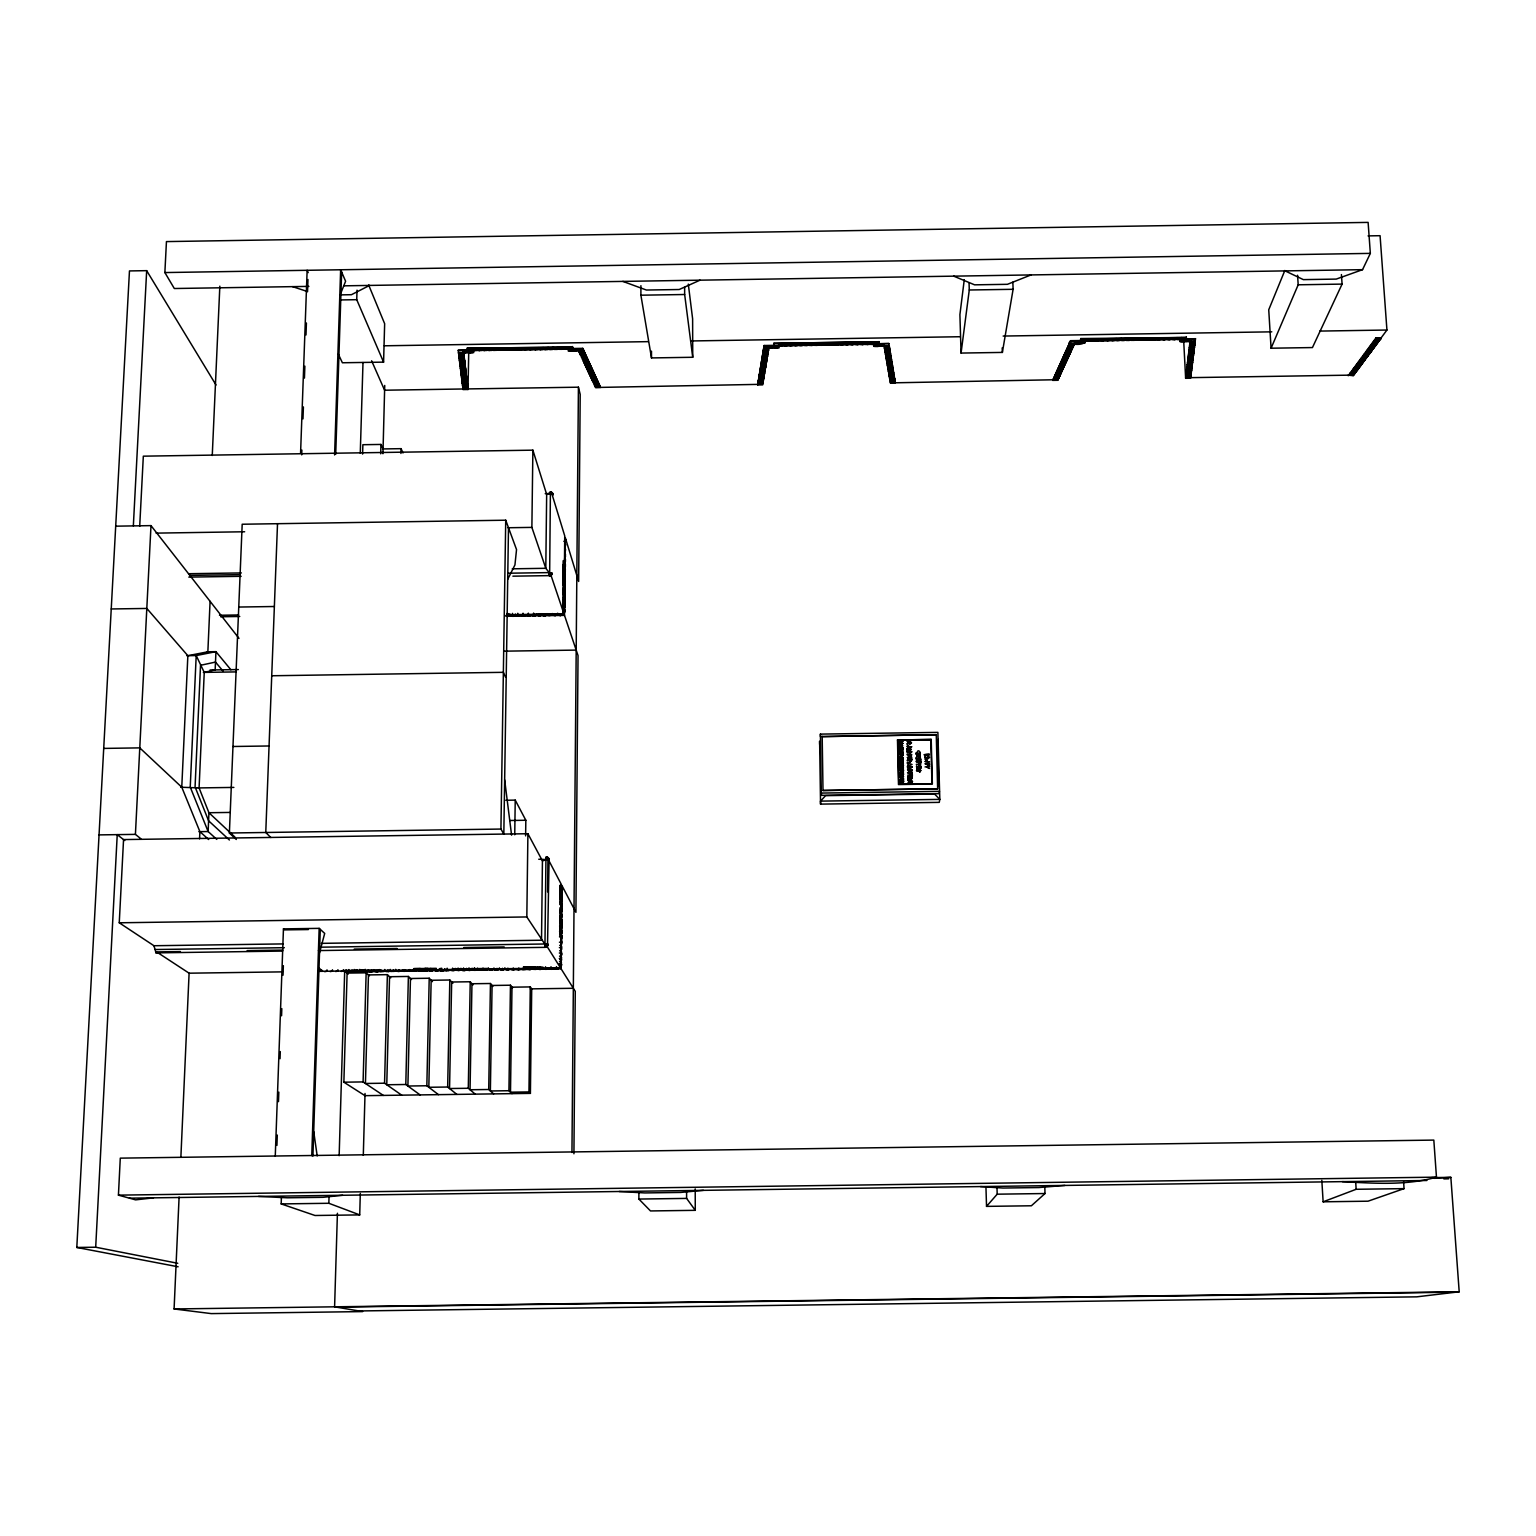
<?xml version="1.0" encoding="UTF-8"?>
<svg xmlns="http://www.w3.org/2000/svg" width="1536" height="1536" viewBox="0 0 1536 1536"><rect width="100%" height="100%" fill="white"/><g stroke="black" fill="none" stroke-linecap="round" stroke-linejoin="round"><path stroke-width="1.5" d="M688.301 284.122L692.621 318.854L692.736 357.274L651.494 357.926L651.494 351.149M826.541 345.216L828.442 343.104L828.442 345.082L826.541 345.216L824.621 345.139L824.621 343.162L826.541 344.237M695.213 1188.902L695.27 1210.33L650.496 1210.944L638.88 1199.059L638.88 1192.166M651.494 357.926L640.896 295.2L640.915 285.677M320.026 947.194L544.973 943.987L547.584 945.677L546.72 946.944L526.829 916.954L527.904 833.722L123.552 839.578L119.251 922.79L153.946 945.734L283.142 943.91M568.243 349.171L564.422 349.229L563.942 347.27L565.958 348.326L567.763 347.194L568.358 351.149L583.642 350.304L578.534 350.381L595.584 387.494L600.518 387.418L582.739 348.346L541.805 348.998M831.648 345.139L833.568 343.027L833.549 345.005L831.648 345.139L829.728 345.062L829.728 343.085L831.648 344.141M600.518 387.418L582.739 348.346M595.584 387.494L757.843 384.384M236.314 839.482L229.382 833.011L242.189 524.237L505.728 520.205L500.928 829.056L503.827 834.067L508.493 527.731M318.086 971.366L560.544 967.93L561.35 884.467L547.949 858.835L547.603 891.955M506.534 614.726L563.981 613.862L564.73 535.872L551.962 494.093M573.926 1153.786L575.27 991.354L561.082 968.774L561.888 885.485L575.923 912.326L578.035 655.584L564.499 615.379L565.248 537.542L578.65 581.453L580.205 394.426L578.419 387.187L468.346 388.915M572.486 347.136L467.29 348.192L572.486 347.136L573.446 351.053L569.626 351.13L569.146 349.152L571.411 351.187M576.499 351.11L574.253 349.075L574.714 351.034L578.534 350.381M571.949 1152.48L578.419 387.187M543.072 968.602L543.072 967.238L540.058 966.854L523.661 967.085L523.795 969.331C528.23 968.314 518.458 969.581 525.312 969.523M547.085 614.88L547.085 613.613M540.614 969.062L550.982 968.064L558.086 969.062M548.39 615.494L554.726 613.997L560.525 615.437L562.906 614.65L563.386 592.954M545.53 966.778L545.645 969.024L544.416 969.254M545.933 969.446L547.162 968.544M321.389 943.354L541.517 940.224L542.438 860.87C547.68 860.371 547.507 853.786 545.933 859.142L544.973 943.987L547.526 944.832L549.082 859.661L538.733 859.238M552.365 614.803L552.365 613.536M549.888 969.178L552.614 969.139M553.67 615.418L562.906 614.65M551.117 968.947L551.002 966.701M551.386 969.37L552.614 968.467M555.13 615.782L555.264 614.266L557.645 613.459L561.6 614.669L560.39 615.706C556.512 615.11 562.368 613.766 558.95 615.341M557.626 614.726L557.645 613.459M545.51 968.141L551.539 968.909L556.454 967.987L556.454 966.624M559.872 897.696L559.987 885.83L560.525 886.829M562.944 584.314L563.174 560.736M556.992 968.832L560.832 966.989L560.64 958.426L559.277 958.445M560.026 936.614L560.294 910.541M561.562 905.28C562.445 908.986 560.928 901.44 561.965 904.781L559.795 904.55L560.275 885.005M836.755 345.062L838.675 342.95L838.656 344.928L836.755 345.062L834.835 344.986L834.835 343.008L836.774 344.064M529.92 615.782L527.29 615.187M508.627 573.216L549.139 572.602L551.366 575.29L545.798 568.301L531.878 527.386L532.877 450.163L143.328 456.173L139.699 526.349M526.675 968.832L526.694 967.469M513.35 969.446L530.765 969.446L528.038 968.813M532.55 615.744L533.741 614.707L535.2 615.686L532.55 615.744L535.2 615.686M530.765 969.446L529.248 969.254L529.133 967.008M507.821 614.976L507.802 616.243L512.467 614.65L518.342 616.07L523.027 614.477L528.883 615.917L533.587 614.323L533.606 613.056M529.555 969.677L529.728 967.872M534.01 616.09L534.182 614.573M528.96 1091.923L530.285 986.918L511.987 987.187L510.49 1092.192L528.96 1091.923L530.4 1093.382L364.973 1095.667L343.872 1082.189L347.117 973.094L366.144 972.826L369.466 975.84M530.4 1093.382L531.706 988.858L530.285 986.918M532.147 968.755L532.166 967.392M536.525 615.034L536.544 613.786M533.491 969.408L536.237 968.698L533.51 968.736M537.83 615.014L540.461 615.61L537.83 615.014L539.021 614.63M517.114 969.638L523.642 968.448L529.709 969.216L534.586 968.294L534.605 966.931M535.008 969.6L535.181 967.795M537.6 968.678L537.619 967.315M541.805 614.957L541.805 613.69L539.462 614.496M538.963 969.331L541.709 968.621L538.963 969.331L540.48 969.523M543.11 615.571L544.301 614.534L545.741 615.533L543.11 615.571L544.301 615.168M535.162 969.139L540.038 968.218L540.058 966.854M544.57 615.936L544.301 614.534M532.877 450.163L546.662 494.419L545.798 568.301L512.256 568.819M153.946 945.734L156.019 952.877L282.605 951.072M512.621 615.014L511.43 616.051L512.621 615.014L514.08 616.013L511.45 615.418M512.467 614.65L512.486 613.382M507.725 969.984L508.934 969.082L506.189 969.792M507.917 968.179L507.898 969.523L512.717 968.602L519.84 969.6M513.082 614.899L513.062 616.147L507.168 614.726L507.187 613.459L510.144 614.17L510.125 615.437M515.405 615.36L515.424 614.093M508.934 1090.714L510.451 985.21L492.077 985.478L490.368 1090.982L508.934 1090.714L512.026 1093.632M511.661 969.715L514.387 969.005L511.661 969.043M516.71 615.974L517.901 614.938L519.36 615.936L516.71 615.974L517.901 614.938M514.08 615.379L512.909 616.416L517.747 614.554L517.766 613.286M514.733 834.778L515.232 800.122L505.805 800.256M513.178 969.907L513.37 968.102M518.189 616.339L518.362 614.803M555.264 615.514L549.446 614.093L544.704 615.686L538.886 614.246L534.163 615.84L528.307 614.4L523.469 616.243L522.01 615.264L524.64 615.226L522.01 615.264M523.027 614.477L523.046 613.21M523.181 614.861L521.99 615.898M518.63 969.83L518.822 968.026M523.469 616.243L523.642 614.726M528.461 614.784L527.27 615.821M528.307 614.4L528.326 613.133M525.619 835.891L525.83 820.262L515.232 800.122M528.73 616.166L529.92 615.149M524.256 969.293L524.275 967.949M528.883 615.917L528.902 614.65M545.99 857.818C551.078 861.6 546.24 858.163 546.566 857.376M489.811 970.042L492.557 969.312M488.717 1089.504L490.445 983.501L471.955 983.75L470.054 1089.754L488.717 1089.504L493.632 1093.882M493.939 967.949L493.92 969.293L498.01 969.235L495.283 969.946L498.01 969.235M496.474 969.043L495.283 969.946M496.8 970.157L497.011 968.333M499.373 969.216L499.392 967.872M500.736 969.869L503.462 969.83M506.15 616.128L507.341 615.091L508.8 616.09L506.15 616.128L507.341 615.091M502.272 970.08L503.482 969.158M507.629 616.493L508.8 615.456M496.32 968.832L502.445 969.6L502.464 968.256M504.845 969.139L504.864 967.795M841.862 344.986L843.802 342.874L843.763 344.851L841.862 344.986L839.923 344.909L839.962 342.931L841.882 343.987M472.109 968.256L472.09 969.6L464.256 970.157M473.434 970.272L476.16 970.234M458.803 970.234L469.709 970.061L474.451 969.139L474.47 967.776M474.97 970.464L476.179 969.542M477.542 969.523L477.562 968.179M478.886 970.195L481.632 969.466M475.162 969.984L482.995 969.446L483.014 968.102M484.358 970.118L487.085 970.08L485.894 969.619M488.486 968.026L488.467 969.37L482.995 969.446M451.603 970.579L454.33 969.85M455.693 969.83L455.731 968.486L453.37 968.947M467.981 350.15L470.362 352.781L472.454 352.646L471.782 350.688L470.035 351.802M518.112 349.363L458.208 350.304L463.066 389.568L468 389.491L468.71 353.069M457.056 970.502L459.802 969.773L457.075 969.811M453.35 970.31L458.054 969.37L458.093 968.026M458.611 970.694L458.822 968.87L461.184 968.41L461.165 969.754M473.05 350.669L473.722 352.627L458.458 352.262M462.509 970.426L465.235 970.387L462.509 970.426L463.699 970.195L463.546 967.949M464.064 970.618L465.254 969.696M466.618 969.677L466.637 968.333M467.981 970.349L470.707 970.31M468.998 969.216L469.018 967.872M469.517 970.541L470.707 969.619M469.709 970.061L469.728 968.717M468.288 1088.275L470.227 981.754L451.661 982.022L449.549 1088.525L468.288 1088.275L475.238 1094.15M436.781 971.002C440.467 970.157 431.462 970.733 437.952 970.099M440.698 970.061C447.322 970.003 438.394 971.674 441.869 969.811M444.787 969.984L444.806 968.64M458.208 350.304L582.739 348.941M446.131 970.656L448.877 969.926L446.15 969.965M442.445 970.464L447.13 969.523L447.168 968.179M447.667 1087.027L449.818 980.006L431.155 980.275L428.832 1087.277L447.667 1087.027L456.864 1094.4M447.898 970.387L452.602 969.446L452.621 968.102M453.139 970.771L451.603 969.888M846.97 344.89L848.909 342.778L848.87 344.774L846.97 344.89L845.03 344.832L845.069 342.854L846.989 343.91M418.848 971.04L421.574 971.002M420 970.81L419.846 968.563L414.374 968.64L414.355 970.003L409.728 970.925L409.766 969.562M420.403 971.232L420.653 969.408M422.957 970.31L422.976 968.947L425.299 968.486L436.224 968.333L436.205 969.677L431.539 970.618L414.355 970.003M424.301 970.963L427.027 970.925M425.453 970.733L425.299 968.486M425.875 971.155L427.046 970.253M414.95 971.309L416.122 970.406L413.395 970.445L426.086 970.694L426.106 969.331M428.41 970.234L428.448 968.87M426.835 1085.76L429.216 978.24L410.458 978.509L407.904 1086.029L426.835 1085.76L438.47 1094.65M429.754 970.886L432.48 970.848M426.086 970.694L430.733 969.754L430.771 968.41M431.328 971.078L432.499 970.176M433.862 970.157L433.901 968.794M436.397 969.888L435.226 970.81M402.47 971.27L405.216 970.56L402.49 970.598M404.045 971.462L404.314 969.638M407.923 971.194L410.65 971.155L407.923 971.194L409.094 970.291M405.792 1084.493L408.384 976.454L389.549 976.723L386.765 1084.762L405.792 1084.493L420.096 1094.918M409.498 971.386L410.669 970.483M413.376 971.117L414.547 970.214M415.219 969.485L415.181 970.848L404.275 971.002M417.485 970.387L417.523 969.024M384.787 969.485L384.749 970.848L377.011 971.386M386.093 971.501L388.819 971.462L387.706 971.021M384.557 1083.206L387.379 974.65L368.448 974.918L365.434 1083.475L384.557 1083.206L401.722 1095.168M400.934 453.446L401.069 448.666L383.078 448.934M387.955 969.869L387.917 971.232L399.763 970.637M390.202 970.771L390.24 969.408M391.546 971.424L394.291 970.714L391.565 970.752M393.408 969.792L393.37 971.155L405.197 971.232M395.654 970.694L395.693 969.331M397.018 971.347L399.744 971.309M398.592 971.539L403.411 970.157L410.65 971.155M398.822 971.078L398.861 969.715M852.077 344.813L854.035 342.701L853.978 344.678L852.077 344.813L850.138 344.755L850.195 342.758L852.115 343.834M365.856 972C369.734 970.426 361.901 972.998 365.414 970.906M383.347 1095.418L363.091 1081.92L366.144 972.826M380.698 453.811L380.947 444.442L362.88 444.71L362.592 454.08M281.414 1197.043L281.184 1203.917L315.014 1215.494L359.712 1214.899L360.307 1193.472M338.342 354.163L342.394 362.765L383.578 362.131L384.653 323.712L368.659 285.005M368.371 971.078L368.41 969.715M363.302 1155.341L365.03 1093.478M382.944 453.715L384.73 385.44M369.715 971.731L372.461 971.021L369.734 971.059M371.309 971.923L371.597 970.099M373.862 969.638L373.824 971.002L366.106 971.539M375.187 971.654L377.914 971.616L376.781 971.174M379.296 970.925L379.334 969.562M380.64 971.578L383.386 970.867M550.406 492.23L549.638 575.501M348.845 969.562L349.018 971.808L347.885 972.038L349.037 971.136M349.498 972.23L350.65 971.328L347.885 972.038M352.013 971.309L352.051 969.946M353.357 971.962L356.102 971.251M349.766 971.77L354.259 970.848L354.298 969.485M357.466 971.232L357.504 969.869L355.258 970.349M358.81 971.885L361.555 971.174L355.219 971.693M359.75 969.408L359.712 970.771L362.918 971.155L362.957 969.792L360.691 970.272L360.653 971.616L372.442 971.693M366.989 971.77L365.395 971.578L365.222 969.331M332.448 969.792L332.41 971.155L330.182 971.616M359.712 1214.899L328.838 1203.283L329.05 1196.39M383.578 362.131L356.736 299.693L357.024 290.17M337.92 969.715L337.882 971.078L335.635 971.539M341.088 971.462L343.334 971.002L343.373 969.638M337.421 1213.267L334.598 1306.829L362.65 1311.59L211.277 1313.606L174.086 1308.96L179.098 1197.043M339.149 1155.686L344.698 970.982L348.25 974.074M360.269 453.178L362.995 362.554M346.541 971.386L346.598 970.022L344.352 970.502M857.184 344.736L859.142 342.624L859.085 344.602L857.184 344.736L855.245 344.659L855.302 342.682L857.222 343.757M275.27 1156.013L283.45 928.877L319.162 928.358L311.77 1155.514L312.922 1156.032L320.275 929.376M334.598 454.944L340.646 269.76L345.6 281.242L340.973 292.8M335.712 454.33L341.645 272.083M320.122 971.328L320.16 969.984M321.485 971.309L321.542 969.946M326.995 969.869L326.957 971.232L324.73 971.693M552.538 492.979C552.787 497.203 553.306 492.634 551.098 492.25L550.061 492.403M300.576 453.082L307.142 270.298L308.218 272.621M276.922 1145.414L277.286 1135.066M278.477 1101.658L278.822 1092.115M280.032 1058.707L280.282 1051.565M281.568 1015.776L281.818 1008.614M283.027 975.206L283.354 965.664M301.69 454.867L301.862 450.067M302.976 418.886L303.398 406.906M304.435 378.125L304.858 366.144M305.99 334.963L306.413 322.963M307.526 291.802L307.968 279.514M862.291 344.659L864.25 342.547L864.192 344.525L862.291 344.659L860.352 344.582L860.429 342.605L862.33 343.661M277.517 523.699L265.766 832.474L270.816 837.504M867.398 344.582L869.376 342.47L869.299 344.448L865.459 344.506L865.536 342.528L867.456 343.584M180.902 1156.55L189.101 973.19L156.595 951.898L180.422 951.552M212.256 455.462L219.84 286.176M216.806 839.405L208.128 831.533L208.934 812.736L199.085 787.91L204.25 672.384L196.205 655.565L186.778 655.699M199.565 838.848L199.891 831.648L181.766 787.2L139.776 747.878L103.718 748.416M210.086 601.344L207.859 651.782L187.853 655.699L146.822 608.448L111.245 608.966M872.525 344.506L874.483 342.394L874.387 344.371L870.566 344.429L870.643 342.451L872.563 343.507M181.766 787.2L187.853 655.699M547.718 859.469L548.717 858.259L545.933 859.142L548.122 857.606L547.488 859.181M873.926 346.349L889.229 346.099L873.926 346.349L874.022 344.371M549.869 575.232L551.808 574.733L549.139 572.602L550.81 575.866L549.254 575.328M877.19 345.408L875.29 344.352L875.194 346.33L877.152 346.406L879.11 344.294L879.206 341.722L773.856 343.373L879.206 341.722M140.89 838.79L135.418 834.374L150.989 525.619L115.699 526.176M153.446 1197.85L135.59 1199.866L118.426 1195.142L120.288 1158.144L1433.818 1140.096L1436.467 1177.152C1406.304 1185.773 1373.53 1183.296 1342.387 1181.645M308.89 286.387L174.317 288.518L164.87 272.563L166.445 241.594L1368.115 222.394L1370.342 253.382L1362.547 269.664L1336.243 279.091L1303.354 279.629L1285.133 270.893M879.226 342.317L879.014 346.272L877.152 346.406M177.754 1263.283L95.693 1247.213L117.235 834.643L124.781 840.557M133.344 525.888L146.669 270.662L129.466 270.931L76.8 1247.462L178.118 1266.778M882.24 346.31L884.218 344.218L884.122 346.176L880.301 346.253L880.397 344.275L882.298 345.331M552.384 494.65L551.981 493.344L546.662 494.419M551.962 573.83L550.406 574.253L552.096 574.099L549.139 572.602L552.192 573.408L550.579 575.654M548.986 858.931L547.853 859.795M897.485 739.968L931.2 739.469L897.485 739.968L898.483 784.55L932.352 783.994L931.2 739.469M902.842 741.466L899.347 742.099L902.746 741.466M900.672 741.965L899.674 743.251M899.712 745.805L902.803 745.632M902.88 748.512L899.52 748.973L902.88 748.896M899.731 747.322L902.976 747.322L899.462 747.072M903.091 752.333L899.578 752.237L901.171 749.779C906.24 753.254 898.79 746.88 899.75 751.219M900.634 744.845L901.478 745.786M899.885 754.234L899.827 753.235L902.803 755.174L899.674 756.346L903.206 757.594L899.712 757.478M902.899 757.44L899.942 757.248M903.149 755.098L899.866 754.061C908.333 754.483 895.795 757.114 901.67 756.538M900.576 744.96L902.227 746.63L901.478 745.901M899.424 744.557L902.381 743.52M901.286 744.787L902.88 743.366L899.386 743.501L902.88 743.366M903.379 764.448L899.866 764.39L901.171 762.374L899.789 761.51L899.866 758.688L903.245 758.784M902.842 749.51L902.842 749.51A2.669 2.592 6.9 0 1 901.152 748.877L901.133 748.8A2.534 2.458 6.9 0 0 902.822 749.626L902.842 749.818A2.669 2.592 6.9 0 1 901.133 748.954L901.171 748.531A2.669 2.592 7 0 1 902.765 747.782M899.827 762.528L903.322 762.067L899.808 762.202M899.789 761.51C898.848 758.726 905.798 760.531 901.613 759.264L901.728 761.126L903.283 760.166M901.267 748.877L901.267 748.57A2.534 2.477 7 0 1 902.784 747.859L902.784 747.898M899.885 765.485L903.398 765.754M900.518 758.726C902.054 755.981 905.338 760.666 899.866 758.803M901.459 751.718L900.806 750.835L901.651 751.661M900.058 767.501L903.475 769.114L899.981 769.882M899.981 769.594L903.11 768.96L899.962 768.096M902.035 752.947L903.091 752.698M903.341 771.744L900.038 772.205L903.533 772.07M901.574 767.251C899.347 764.41 903.936 769.843 901.978 767.29M898.81 784.224L897.83 740.294L930.854 739.795L931.968 783.725L898.829 784.128M901.651 776.659L903.13 776.659L900.902 777.619L900.134 775.795L902.4 777.6C904.205 772.685 898.56 776.237 900.077 773.126M900.288 772.858L903.59 774.125L900.058 773.203M899.846 763.123C903.533 760.896 902.477 760.934 903.168 764.755A2.688 2.611 7.5 0 0 901.517 765.446L901.555 765.792A2.669 2.592 7.4 0 0 903.187 766.579L903.226 766.445A2.669 2.611 7.4 0 1 901.536 765.734L901.555 765.389M900.403 777.523L903.686 778.867L900.211 779.635L903.341 778.714L900.154 777.542M900.941 772.934L901.92 772.032M901.69 753.6L903.149 754.387M899.616 753.658L903.11 753.158L899.616 753.331L899.635 754.406M900.23 780.422L903.187 780.23L902.131 779.52M903.014 758.765L901.21 757.19M900.288 782.88L903.264 781.824L900.269 782.074C899.77 780.096 907.968 781.805 900.25 781.133M900.269 782.074L900.384 781.037M901.805 776.678L900.403 776.678M901.958 769.786L903.514 770.496M902.861 760.186L901.709 760.896M901.978 771.533L903.514 770.707L901.901 770.074M903.072 763.258L901.824 762.355M901.632 775.891L903.149 776.083L902.208 775.354M903.36 763.546L903.149 764.602A2.554 2.477 7.5 0 0 901.632 765.485A2.554 2.477 7.4 0 0 903.226 766.406L903.226 766.675A2.554 2.477 7.4 0 1 901.632 765.754M1137.792 339.629L1195.507 338.726L1190.592 378.202L1185.638 378.298L1190.131 340.781L1186.33 341.434L1187.002 339.456L1188.787 340.512L1190.842 339.398L1190.15 341.376M901.958 779.597L903.725 780.096L902.15 780.787M902.477 773.011L903.341 772.013M903.168 767.232L903.398 765.35M902.957 770.784L900.019 770.899L902.976 770.707L901.901 769.997M964.262 279.744L959.904 314.65L961.056 353.069L1002.374 352.416L1013.107 289.306L1012.858 282.163M906.912 743.942L908.122 742.483L907.046 740.755L909.485 743.981L911.021 742.598L909.389 741.235L908.294 742.925M908.563 746.419C907.296 748.8 906.643 742.867 908.909 746.496L911.635 746.842L907.008 748.416L911.635 746.765M903.322 776.218L900.134 776.544L900.922 777.542M908.563 749.414L907.046 749.587M561.677 964.493L560.851 965.645L560.87 962.938M907.104 751.834L911.75 751.853M907.315 748.973L908.986 749.51C914.419 751.565 907.91 745.862 907.046 749.683M907.162 754.714L911.558 754.675L910.675 756.173M907.123 752.237C914.093 749.856 909.254 755.347 907.315 753.907M907.085 751.085L909.024 749.472M911.654 757.152L907.219 757.517L911.674 757.363M907.45 754.733L911.558 754.675M908.237 742.349L909.331 740.87L911.539 742.81L909.677 744.403L908.314 742.848L907.277 744.154M561.235 953.894L560.851 936.806L559.488 936.826M561.792 938.611L561.811 935.904L561.101 938.611M561.024 946.714L560.717 964.07L561.542 962.918M561.754 941.299L561.043 944.006L561.082 941.318M561.734 944.006L561.888 942.874M561.043 959.078C561.773 962.822 560.851 953.203 561.581 960.211M560.947 954.816L561.658 952.09M561.6 957.504L560.774 958.656L561.773 953.664M907.296 760.589C919.488 754.81 904.186 767.462 911.29 760.435L907.296 760.109M910.08 759.034L907.699 758.496L910.099 758.957M907.373 762.989L912.058 764.448L907.43 766.522M907.334 762.278L909.85 762.144M961.056 353.069L969.274 289.997L969.062 282.854M561.485 926.957L561.158 904.531M561.312 917.088L561.466 915.994M561.082 926.266C562.56 922.464 561.158 932.256 561.235 925.152M561.811 920.87L561.293 919.776L561.254 922.464M561.946 922.464L561.965 919.776M561.043 931.642C562.906 928.205 560.544 935.885 561.984 932.102M561.888 927.84L561.35 926.726L561.619 942.432M561.907 925.152L561.773 926.246L559.584 926.054M561.83 933.216L561.869 930.528M561.811 935.904L560.986 937.037L562.08 921.35M908.621 756.134L909.677 755.078M907.469 767.443L912.115 766.886L907.622 767.443M908.813 756.422L909.427 755.078M909.85 750.24L909.043 749.395L911.04 749.126L909.696 750.336M907.507 769.114L911.443 767.366M909.082 757.498L909.158 757.594A4.608 4.474 8 0 0 911.731 759.206L911.789 759.13A4.416 4.282 8 0 1 909.331 757.478L909.331 757.382M562.214 892.973L561.523 895.661M562.253 890.304L562.272 887.635M562.195 895.661C561.178 891.533 562.33 902.688 561.485 898.33M560.294 910.886L559.987 913.094L561.35 913.075M561.293 904.781L562.387 889.229M562.291 899.904L561.466 901.018L562.176 898.33M561.254 923.808L559.891 923.827L560.237 916.243L561.6 916.224L561.101 909.907L559.757 909.926L560.045 907.718L561.408 907.699M562.061 909.043L561.37 911.731L561.389 909.043M561.139 934.579L559.776 934.598L560.122 926.976M562.042 911.712L562.195 910.618M907.834 772.608L912.25 772.32L907.603 772.608M910.771 771.072L912.192 769.862L907.795 769.69M908.736 779.386C904.301 776.237 916.608 776.794 910.714 779.347C904.877 777.658 912.346 778.118 910.618 778.925L909.926 778.157M907.968 774.912L907.699 777.158L911.04 775.776M910.675 756.422L911.558 755.04M561.792 894.816L561.6 886.31L560.256 886.33M909.158 771.379L909.773 770.112M908.986 771.091L910.022 770.112M909.043 773.549L910.099 772.493M909.005 775.354L911.078 775.315L910.272 776.582M910.003 768.826L912.115 766.886M908.198 783.226L910.31 779.981L911.923 781.44L910.406 783.168L912.48 781.478L909.984 779.712L908.198 782.842M909.83 772.57L909.216 773.837M909.907 774.509L910.08 776.678M909.696 777.946L908.717 779.021L909.715 778.157M910.118 774.95L910.867 775.507M909.37 781.478L910.406 782.746M911.155 773.818L911.981 772.454L911.155 773.894M911.078 771.437L911.923 769.997L907.776 770.15M910.618 778.925L911.693 777.926M911.251 775.776L912.25 776.621L911.04 775.872M910.598 783.168L912.48 781.478M912.25 772.531L907.584 772.704M917.664 755.558L916.474 757.382L917.318 755.405L916.186 753.082M916.243 753.754L916.051 754.253M548.16 944.429L545.741 943.987L545.472 946.81M546.451 944.026L545.011 945.485M547.104 944.102L545.05 946.138M545.165 947.098L547.622 944.198M547.45 945.293L547.987 944.294M917.952 759.514L916.147 757.958M920.851 759.475C915.552 758.227 925.402 763.834 918.47 759.514L916.166 759.034L920.448 757.843M916.435 759.206L920.89 761.28M917.05 753.139C917.798 746.112 924.518 757.459 916.032 753.408M920.909 762.202L916.243 761.76L920.89 761.779L920.659 763.008A3.206 3.11 9.1 0 0 918.643 764.371L918.451 764.813A3.36 3.264 9 0 0 920.698 766.406L920.755 766.426A3.36 3.264 9 0 1 918.528 764.813L918.451 764.717M916.282 764.314L920.774 764.352M917.914 767.693L918.989 769.094C923.597 766.944 912.826 765.715 917.741 767.443L918.835 765.965L921.043 767.904L918.989 769.517L917.798 767.942L916.781 769.574L917.626 767.578L916.55 765.85M916.435 770.65L921.12 770.496L916.819 770.899M918.566 754.234L920.198 755.597L918.682 756.902L917.626 755.501L918.586 754.157M918.24 759.514L916.128 758.054M916.243 753.677L917.434 755.27C918.739 750.854 922.406 758.515 918.701 756.826M550.56 572.698L549.158 574.042M551.174 572.813L549.197 574.733M551.674 572.986L550.963 574.618M551.866 574.426L552.019 573.197M917.626 769.459L919.776 772.205M917.933 769.709L918.624 770.611M920.39 753.101L916.205 753.082M920.544 759.149L918.854 759.418M919.181 769.517L921.043 767.904M920.832 758.976L918.835 759.168M919.162 771.11L919.853 772.032M920.736 762.278L920.928 762.49M920.678 762.931L920.544 761.952M920.755 766.541L920.755 766.042A3.206 3.11 9 0 1 918.662 764.717M927.533 755.712C933.427 752.698 915.648 755.962 929.376 754.214L927.571 755.808L926.65 754.963M924.96 757.824L929.472 757.286L927.36 759.226M925.018 759.418L929.472 757.286M564.403 596.928L564.422 594.413M563.405 591.418L562.848 594.912L564.154 594.893L564.614 601.478L563.309 601.498L563.021 603.264L562.925 613.382L564.25 613.363L564.058 604.992L562.752 605.03M564.614 601.478L564.845 605.376L564.326 604.512M564.902 600.326C564.23 598.061 564.749 604.992 565.037 599.443M564.288 609.562L564.25 613.363M564.307 607.027L564.998 604.493M564.922 612.077L564.941 609.562M926.074 754.963L924.787 756.365L926.477 754.886M929.702 766.234L925.056 766.925M926.726 754.848L927.552 755.885L929.376 754.483M564.557 581.798L564.576 579.283M564.672 596.448L564.307 579.763L563.002 579.782L563.117 593.165L564.442 593.146M565.19 584.314L565.152 586.829M563.347 596.467L563.078 598.214L564.384 598.195M564.48 589.363L564.461 591.878M563.251 606.547L564.576 606.528L565.21 596.045M565.056 596.909L565.094 594.394M928.32 762.778L926.074 760.282L927.245 761.414M927.091 761.357L926.4 760.435M550.906 494.035L550.176 491.789M563.002 579.782L563.136 564.691L564.73 562.963M565.363 566.726L565.382 564.211M564.826 581.338L565.325 569.222M565.152 575.117C564.461 572.89 564.998 579.782 565.286 574.253M565.21 581.798L565.229 579.283M927.245 766.272L927.245 766.272A3.36 3.264 9.9 0 1 929.338 764.774L929.395 764.678M927.245 766.944A3.36 3.264 9.8 0 0 929.434 768.461L929.472 768.173A3.206 3.11 9.8 0 1 927.379 766.848L927.245 766.944M928.781 757.517L924.826 757.747M565.382 550.022C564.71 547.834 565.248 554.688 565.517 549.178M564.499 559.661L565.478 554.189M564.768 559.2L565.094 580.147M564.922 571.296L564.979 537.965L565.056 556.262M565.402 561.696L565.421 559.2M927.379 766.848L927.379 766.349A3.206 3.11 9.9 0 1 929.395 764.928M565.478 540.038C564.787 537.85 565.344 544.685 565.613 539.194M565.44 545.03C564.749 542.842 565.306 549.677 565.574 544.186M929.222 761.741L925.267 761.722M929.453 764.179L924.96 763.738L929.645 764.102M807.533 344.813L764.16 345.504L757.69 384.96L762.624 384.883L768.96 347.405L772.781 347.923L772.685 345.965L770.803 347.078L768.845 346.022L768.96 348M757.69 384.96L764.16 345.504M936.269 734.707L822.182 736.589L936.269 734.707L937.651 788.832L823.008 790.502L822.182 736.378M937.651 742.694L938.227 739.411M937.651 788.832L823.008 790.502M1076.89 343.258L1079.136 341.146L1078.656 343.123L1074.835 343.2L1057.69 380.294L1052.755 380.371L1070.592 340.685L1099.757 340.224M1080.864 338.554L1080.403 341.126L1082.227 342.182L1084.243 341.069L1083.763 343.046L1079.923 343.104L1080.864 338.554L1186.406 337.478L1080.883 339.149M1081.997 343.181L1082.227 342.182M1085.011 342.432C1048.474 338.976 1087.123 350.746 1085.626 339.072L1087.45 340.128L1089.466 339.014L1088.966 340.992L1085.146 341.05M1085.03 343.027L1085.491 340.454M1087.2 341.126L1087.45 340.128M1092.326 341.05L1094.592 338.918L1094.074 340.915L1090.253 340.973L1090.752 338.995L1092.576 340.051M1097.434 340.973L1099.718 338.842L1099.2 340.838L1095.36 340.896L1095.878 338.899L1097.683 339.974M1102.541 340.877L1104.826 338.765L1104.307 340.762L1100.467 340.819L1100.986 338.822L1102.81 339.898M319.526 952.934L324.691 933.408L319.162 928.358M1107.667 340.8L1109.952 338.688L1109.414 340.666L1105.594 340.742L1106.112 338.746L1107.936 339.802M156.499 951.84L156.019 952.877M1112.774 340.723L1115.078 338.611L1114.522 340.589L1110.701 340.646L1111.238 338.669L1113.043 339.725M1117.882 340.646L1120.205 338.534L1119.648 340.512L1115.808 340.57L1116.365 338.592L1118.17 339.648M1123.008 340.57L1125.331 338.438L1124.755 340.435L1120.915 340.493L1121.472 338.496L1123.296 339.571M1128.115 340.493L1130.438 338.362L1129.862 340.358L1126.042 340.416L1126.598 338.419L1128.403 339.494M1133.242 340.397L1135.565 338.285L1134.989 340.282L1131.149 340.339L1131.725 338.342L1133.53 339.418M1138.349 340.32L1140.691 338.208L1140.096 340.186L1136.256 340.262L1136.851 338.266L1138.656 339.322M552.883 494.227C550.714 489.984 550.272 494.458 545.222 493.67M1143.475 340.243L1145.818 338.131L1145.203 340.109L1141.363 340.166L1141.978 338.189L1143.763 339.245M1148.582 340.166L1150.925 338.035L1150.31 340.032L1146.49 340.09L1147.085 338.112L1148.89 339.168M1153.709 340.09L1156.051 337.958L1155.437 339.955L1151.597 340.013L1152.211 338.016L1154.016 339.091M1158.816 339.994L1161.178 337.882L1160.544 339.878L1156.704 339.936L1157.338 337.939L1159.123 339.014M1163.923 339.917L1166.304 337.805L1165.651 339.782L1161.83 339.859L1162.464 337.862L1164.25 338.918M1169.05 339.84L1171.43 337.728L1170.778 339.706L1166.938 339.763L1167.59 337.786L1169.376 338.842M1174.157 339.763L1176.557 337.632L1175.885 339.629L1172.045 339.686L1172.717 337.709L1174.502 338.765M1179.283 339.686L1181.664 337.555L1180.992 339.552L1177.171 339.61L1177.824 337.613L1179.61 338.688M1179.955 341.549L1195.277 341.299L1179.955 341.549L1180.608 339.552M1183.68 340.608L1181.894 339.533L1181.222 341.53L1183.334 341.587L1185.696 338.88M1186.387 336.883L1185.043 341.453L1183.334 341.587M1188.442 341.51L1188.787 340.512M1284.845 270.47L1268.736 309.773L1271.078 348.211L1312.454 347.558L1342.08 284.102L1341.427 274.56M546.202 945.274L547.872 945.024M548.045 945.158L547.296 946.502L546.086 945.427M1271.078 348.211L1298.189 284.794L1297.574 275.251M1052.755 380.371L1070.592 340.685M507.706 579.341L514.944 564.922L516.538 549.581L505.728 520.205M551.578 492.058C547.526 494.63 555.36 493.229 550.618 492.077M584.621 356.39L585.542 355.027L580.531 355.258L586.214 356.467L582.125 356.525M585.504 358.31L586.426 356.947L581.434 357.197L587.098 358.387L583.008 358.445M586.406 360.23L587.328 358.867L582.336 359.117L587.981 360.288L583.91 360.365M596.794 382.675L597.696 381.35L592.819 381.581L598.33 382.714L594.355 382.79M597.638 384.499L598.541 383.174L593.664 383.405L599.174 384.538L595.2 384.614M1348.224 375.744L1375.987 337.862L1381.114 337.786L1353.178 375.667L1348.186 375.168M1368.077 235.891L1380.077 235.699L1386.931 330.029L1353.178 375.667M888.787 351.629L889.92 350.246L884.851 350.496L890.17 351.706L885.101 351.936L886.253 351.744M889.114 353.549L890.246 352.186L885.178 352.435L890.477 353.626L885.427 353.875L886.579 353.683M889.44 355.488L890.554 354.106L885.523 354.355L890.803 355.546L885.754 355.795L886.906 355.603M889.747 357.408L890.88 356.026L885.85 356.275L891.13 357.466L886.08 357.715L887.232 357.523M890.074 359.309L891.206 357.946L886.176 358.195L891.437 359.386L886.406 359.616L887.558 359.443M890.4 361.21L891.514 359.846L886.502 360.096L891.763 361.286L886.733 361.517L887.885 361.344M892.282 372.499L893.395 371.155L888.422 371.386L893.626 372.557L888.672 372.787L889.805 372.614M892.589 374.342L893.702 373.018L888.749 373.248L893.933 374.4L888.979 374.65L890.112 374.477M893.818 381.696L894.931 380.39L890.016 380.621L895.162 381.754L890.246 381.984L891.36 381.811M917.798 768.019L916.781 769.574M1044.787 1186.637L1045.018 1193.53L1031.386 1205.779L986.534 1206.374L997.19 1194.182L996.979 1187.29M907.085 751.066L908.563 749.318M820.55 804.115L820.531 801.12L825.6 795.648L934.598 794.054L939.821 799.392L939.245 802.368L820.55 804.115L819.629 741.158L819.648 744.422M464.506 371.77L465.696 370.483L460.646 370.406L465.869 371.904L460.838 371.808L461.99 371.712M464.736 373.651L465.926 372.365L460.896 372.288L466.099 373.786L461.069 373.69L462.221 373.594M465.427 379.238L466.598 377.99L461.606 377.894L466.771 379.392L461.779 379.296L462.931 379.2M465.658 381.101L466.829 379.853L461.837 379.757L467.002 381.235L462.01 381.158L463.162 381.062M466.33 386.63L467.501 385.382L462.528 385.306L467.674 386.746L462.701 386.669L463.853 386.592M1193.414 346.848L1194.758 345.466L1189.632 345.715L1194.566 346.925L1189.44 347.174L1190.842 346.963M1193.165 348.787L1194.509 347.405L1189.382 347.654L1194.317 348.864L1189.21 349.114L1190.611 348.922M1192.915 350.726L1194.259 349.344L1189.152 349.594L1194.067 350.803L1188.979 351.053L1190.362 350.842M1192.685 352.646L1194.01 351.283L1188.922 351.533L1193.818 352.723L1188.73 352.973L1190.131 352.781M1191.475 362.189L1192.8 360.826L1187.75 361.075L1192.608 362.246L1187.578 362.496L1188.96 362.304M1190.534 369.696L1191.84 368.352L1186.829 368.602L1191.667 369.754L1186.656 369.984L1188.019 369.811M1189.824 375.245L1191.13 373.92L1186.138 374.15L1190.957 375.302L1185.984 375.533L1187.328 375.36M767.501 349.709L768.883 348.403L763.814 348.326L768.634 349.882L763.565 349.786L764.966 349.67M767.155 351.667L768.557 350.362L763.469 350.285L768.307 351.84L763.238 351.744L764.621 351.629M766.829 353.626L768.211 352.32L763.162 352.224L767.962 353.779L762.912 353.683L764.294 353.568M763.891 370.848L765.254 369.581L760.282 369.485L765.024 370.982L760.032 370.906L761.414 370.79M763.584 372.71L764.928 371.462L759.955 371.366L764.698 372.864L759.725 372.768L761.088 372.672M763.258 374.592L764.621 373.325L759.648 373.248L764.371 374.726L759.418 374.65L760.781 374.554M546.029 857.318L547.68 857.261M761.99 382.003L763.334 380.755L758.419 380.678L763.104 382.138L758.189 382.061L759.533 381.965M761.683 383.846L763.027 382.598L758.112 382.522L762.778 383.981L757.882 383.885L759.226 383.808M911.77 751.757L909.638 753.946M552.691 493.44C548.659 492.672 552.115 492.134 552.826 494.918M918.259 759.437L916.224 761.261L917.971 759.437M900.058 760.992L901.728 761.126M911.078 775.392L912.307 774.221L912.346 776.294M1072.147 346.886L1073.722 345.581L1068.691 345.485L1073.05 347.059L1068.019 346.963L1069.632 346.848M1071.245 348.845L1072.819 347.539L1067.789 347.462L1072.128 349.018L1067.117 348.922L1068.73 348.806M1070.342 350.803L1071.917 349.498L1066.906 349.402L1071.245 350.957L1066.234 350.88L1067.846 350.746M1066.771 358.541L1068.326 357.254L1063.354 357.158L1067.674 358.694L1062.701 358.598L1064.294 358.483M1065.888 360.461L1067.443 359.174L1062.47 359.078L1066.771 360.614L1061.818 360.518L1063.411 360.403M1065.005 362.362L1066.56 361.075L1061.606 360.998L1065.907 362.515L1060.954 362.419L1062.528 362.323M1064.141 364.262L1065.677 362.995L1060.723 362.899L1065.024 364.416L1060.07 364.32L1061.664 364.224M1063.258 366.163L1064.794 364.896L1059.859 364.8L1064.141 366.298L1059.206 366.221L1060.8 366.125M1062.394 368.045L1063.93 366.778L1058.995 366.701L1063.277 368.198L1058.342 368.102L1059.936 368.006M1061.53 369.926L1063.066 368.659L1058.131 368.582L1062.413 370.08L1057.498 369.984L1059.072 369.888M1060.666 371.808L1062.182 370.541L1057.286 370.464L1061.549 371.942L1056.634 371.866L1058.208 371.75M1059.802 373.67L1061.318 372.403L1056.422 372.326L1060.685 373.805L1055.789 373.728L1057.344 373.632M907.43 766.214C908.813 763.622 908.928 765.811 907.373 763.258M547.296 946.502L545.107 946.694M1377.6 342.106L1379.347 340.781L1374.355 340.685L1375.104 342.048L1378.234 342.259L1373.261 342.182L1375.104 342.048M1376.122 344.064L1377.869 342.758L1372.896 342.662L1373.626 344.026L1376.755 344.237L1371.782 344.141L1373.626 344.026M1373.184 347.981L1374.931 346.675L1369.958 346.598L1370.707 347.942L1373.818 348.154L1368.864 348.058L1370.707 347.942M1371.725 349.939L1373.453 348.634L1368.499 348.538L1369.248 349.882L1372.358 350.093L1367.424 349.997L1369.248 349.882M1367.366 355.738L1369.094 354.451L1364.179 354.355L1364.909 355.68L1368.019 355.891L1363.104 355.795L1364.909 355.68M1365.926 357.658L1367.654 356.371L1362.739 356.275L1363.469 357.6L1366.579 357.811L1361.664 357.715L1363.469 357.6M1364.506 359.558L1366.214 358.291L1361.318 358.195L1365.139 359.712L1360.243 359.635L1362.048 359.52M464.928 351.878L466.694 350.765L467.366 352.723L463.546 352.781L462.874 350.822L465.274 352.858M474.086 349.766L475.834 348.653L476.506 350.611L472.685 350.669L472.013 348.71L474.413 350.746M479.174 349.69L480.941 348.557L481.594 350.534L477.773 350.592L477.12 348.634L479.501 350.669M484.282 349.613L486.048 348.48L486.701 350.458L482.861 350.515L482.227 348.538L484.608 350.592M489.389 349.517L491.155 348.403L491.789 350.381L487.968 350.438L487.334 348.461L489.715 350.515M494.496 349.44L496.262 348.326L496.877 350.285L493.056 350.362L492.442 348.384L494.803 350.419M499.603 349.363L501.37 348.25L501.984 350.208L498.163 350.266L497.53 348.307L499.91 350.342M504.71 349.286L506.477 348.173L507.072 350.131L503.251 350.189L502.637 348.23L504.998 350.266M509.798 349.21L511.584 348.077L512.179 350.054L508.358 350.112L507.744 348.154L510.106 350.189M514.906 349.133L516.691 348L517.267 349.978L513.446 350.035L512.851 348.058L515.213 350.112M520.013 349.037L521.798 347.923L522.374 349.901L518.554 349.958L517.958 347.981L520.301 350.035M525.12 348.96L526.906 347.846L527.462 349.805L523.642 349.882L523.066 347.904L525.408 349.939M530.227 348.883L532.013 347.77L532.57 349.728L528.749 349.786L528.173 347.827L530.515 349.862M535.334 348.806L537.12 347.693L537.658 349.651L533.837 349.709L533.28 347.75L535.603 349.786M540.442 348.73L542.227 347.597L542.765 349.574L538.944 349.632L538.387 347.654L540.71 349.709M545.549 348.634L547.334 347.52L547.853 349.498L544.032 349.555L543.494 347.578L545.798 349.632M550.656 348.557L552.442 347.443L552.96 349.421L549.139 349.478L548.602 347.501L550.906 349.555M555.763 348.48L557.549 347.366L558.048 349.325L554.227 349.402L553.709 347.424L556.013 349.459M560.851 348.403L562.656 347.29L563.155 349.248L559.334 349.306L558.835 347.347L561.12 349.382M571.181 350.208L572.966 349.094L572.486 346.541M576.269 350.131L578.074 349.018L578.534 350.976M773.952 345.35L775.891 347.002L777.792 345.888L777.869 347.846L774.048 347.904L773.856 343.373M763.834 347.482L779.155 347.827L778.579 343.891L780.538 344.947L782.419 343.834L782.496 345.811L778.675 345.869M785.645 344.87L787.546 343.757L787.603 345.734L785.683 345.869L783.782 345.792L783.706 343.814L785.683 345.869M790.752 344.794L792.653 343.661L792.71 345.638L790.79 345.773L788.89 345.715L788.813 343.738L790.79 345.773M795.859 344.717L797.76 343.584L797.818 345.562L795.898 345.696L793.997 345.619L793.92 343.642L795.898 345.696M800.986 344.64L802.886 343.507L802.925 345.485L801.005 345.619L799.085 345.542L799.046 343.565L801.005 345.619M806.093 344.544L807.994 343.43L808.032 345.408L806.112 345.542L804.192 345.466L804.154 343.488L806.112 345.542M811.2 344.467L813.101 343.354L813.139 345.331L811.219 345.466L809.299 345.389L809.28 343.411L811.219 345.466M816.307 344.39L818.227 343.277L818.227 345.254L816.326 345.37L814.406 345.312L814.387 343.334L816.326 345.37M821.434 344.314L823.334 343.181L823.334 345.158L821.434 345.293L819.514 345.235L819.494 343.258L821.434 345.293M901.92 771.341L902.976 770.707M902.15 780.864L903.187 780.23M369.581 285.408L351.437 294.701L339.744 294.893M700.032 280.166L679.181 289.517L646.387 290.035L622.867 281.395M545.894 946.253L546.72 946.944L545.741 943.987M550.656 575.424L549.312 575.789M1031.021 274.925L1007.443 284.314L974.592 284.832L953.741 276.154M1321.824 1180.358L1323.13 1201.805L1356.154 1189.286L1404.058 1188.634L1403.597 1181.741M1404.058 1188.634L1368.038 1201.19L1323.13 1201.805M518.189 615.706L519.36 615.302M523.469 615.629L524.64 615.226M358.982 1310.957L1416.73 1296.845L1459.2 1291.795L1450.848 1177.363L1434.221 1178.323M535.2 615.053L532.55 615.11M540.48 614.976L539.29 616.013L544.166 614.17L549.984 615.61M544.57 615.302L545.76 614.899M555.13 615.149L556.32 614.746M920.621 762.72L920.678 762.624A3.36 3.264 9.1 0 0 918.509 764.218L918.432 764.39A3.36 3.264 9.1 0 1 920.621 762.72A3.206 3.11 9.1 0 0 918.643 764.294M204.25 672.384L215.155 669.907L215.942 651.667L206.822 651.802M899.904 756.192L903.149 755.328M900.307 774.893L903.59 774.048M344.314 971.846L356.083 971.923M364.262 971.808L365.395 971.578M371.558 971.462L383.366 971.539M382.464 971.309L394.272 971.386M421.594 970.33L418.848 970.368M439.354 968.717L441.696 968.256L441.85 970.502L440.678 970.733M436.992 970.541L448.858 970.618M486.067 969.83L490.848 968.909L498.01 969.907M496.973 969.677L501.773 968.755L508.934 969.754M502.445 969.6L507.245 968.678L514.387 969.677M522.586 969.562L525.312 968.851M529.555 969.005L530.784 968.774M528.038 969.485L529.248 969.254M555.36 968.429L556.589 968.198L555.341 969.101M342.624 1195.277L323.059 1197.312L287.347 1197.792L258.528 1196.41M703.411 1190.342L680.64 1192.435L644.851 1192.934L619.162 1191.494M1064.851 1185.427L1038.835 1187.558L1002.989 1188.038L980.467 1186.579M164.87 272.563L1370.342 253.382M343.891 285.83L1362.547 269.664M340.646 299.942L356.736 299.693M640.896 295.2L684.653 294.509L692.736 357.274M969.274 289.997L1013.107 289.306M1298.189 284.794L1342.08 284.102M384.307 345.792L648.154 341.645M691.334 340.954L959.981 336.73M1003.162 336.058L1271.789 331.834M1319.77 331.085L1386.931 330.029M847.891 344.179L888.883 343.546L895.334 382.81L890.4 382.886L884.122 346.176M764.179 346.099L888.883 343.546M1070.611 341.28L1195.507 338.726M1381.152 338.381L1375.987 337.862M463.565 388.973L384.595 390.221L371.616 360.787M1055.27 379.738L890.4 382.886M1185.619 377.722L1348.339 375.168M156.096 533.126L244.646 531.763M507.936 527.75L531.878 527.386M563.904 541.306L565.21 541.286M563.136 564.691L564.461 564.672M188.582 573.715L241.382 572.928M563.366 568.013L564.691 567.994M189.888 575.405L239.942 574.637M563.098 569.722L564.403 569.702M188.813 577.114L241.152 576.307M563.328 573.024L564.634 573.005M563.04 574.752L564.365 574.733M512.89 576.173L551.078 575.597L563.981 613.862M563.27 578.054L564.595 578.035M565.344 580.934L564.269 584.794L562.944 584.813M563.232 583.085L564.538 583.066M563.174 588.115L564.499 588.096M562.886 589.862L564.211 589.843M564.941 595.277L564.518 584.314M562.79 599.962L564.115 599.942M238.752 607.046L274.368 606.509M563.021 603.264L564.346 603.245M565.114 606.144L564.019 610.061L562.694 610.08M562.982 608.314L564.288 608.294M219.475 615.264L238.618 614.957M220.646 616.762L239.75 616.474M563.213 611.616L564.518 611.597M534.394 614.573L563.174 614.131M507.168 616.243L564.499 615.379M504.48 651.168L576.192 650.093M210.048 669.984L238.33 669.562M203.386 672.403L236.294 671.904M271.738 675.763L503.366 672.326L505.498 677.05M820.435 736.608L820.416 734.112L937.882 732.384L939.821 799.392L820.531 801.12M232.973 746.496L269.069 745.978M908.563 746.803L906.989 746.438M903.091 752.045L899.578 752.237M929.587 761.837L925.075 761.395M899.846 764.026L903.341 763.968M900.134 765.754L903.398 765.677M899.923 767.174L903.437 767.386M900.365 776.026L903.149 776.006M900.134 776.256L903.648 776.659M180.691 787.219L199.085 787.91M198.221 787.93L233.875 787.411M900.23 780.134L903.187 780M900.269 781.805L903.763 781.67L902.17 783.11M821.338 795.36L939.014 793.651L939.456 791.347L821.318 793.075L821.338 795.36L820.416 734.112M208.531 812.736L230.054 812.429M509.894 820.493L525.83 820.262M198.835 831.667L208.128 831.533L190.234 787.066L196.205 655.565L215.942 651.667L230.88 669.754M99.053 834.893L135.418 834.374M229.382 833.011L500.928 829.056M559.968 888.499L561.312 888.48M560.198 891.667L561.562 891.648M559.91 893.837L561.274 893.818M560.141 897.024L561.504 897.005M559.853 899.194L561.216 899.174L561.926 910.138M560.102 902.362L561.446 902.342M559.699 915.302L561.062 915.283L561.542 921.6M119.251 922.79L526.829 916.954M559.949 918.451L561.293 918.432M559.642 920.659L561.005 920.64M308.41 929.549L284.64 929.875L283.45 928.877M559.834 929.203L561.197 929.184M559.546 931.43L561.715 931.642M559.43 942.221L560.794 942.202L561.274 948.499M155.251 949.536L284.352 947.693M559.68 945.37L561.043 945.35M247.142 950.611L282.874 950.093M354.278 949.094L397.094 948.48M463.718 947.52L504.173 946.944M318.432 950.573L545.318 947.347M559.373 947.635L560.736 947.616M559.622 950.784L560.986 950.765M559.334 953.03L560.698 953.011M559.565 956.179L560.928 956.16M559.814 959.328L561.178 959.309M559.526 961.594L560.89 961.574M559.219 963.878L560.582 963.859L560.832 966.989M413.606 968.64L427.91 968.448M523.392 967.085L535.334 966.931M345.35 970.483L381.082 969.965M454.925 968.928L488.275 968.448M189.101 973.19L282.47 971.866M345.427 971.827L561.082 968.774M530.323 988.877L573.331 988.282M343.872 1082.189L363.091 1081.92M118.426 1195.142L1436.467 1177.152M1431.667 1177.613L1450.848 1177.363M1443.859 1178.899L1448.64 1178.822M129.446 1198.176L1426.925 1180.493M281.184 1203.917L328.838 1203.283M638.88 1199.059L686.611 1198.406L695.27 1210.33M997.19 1194.182L1045.018 1193.53M76.8 1247.462L95.693 1247.213M174.086 1308.96L1459.2 1291.795M336.403 1307.117L1456.896 1292.16M470.362 352.781L468.634 352.704L467.29 348.192M550.464 492.71L552.518 493.805M550.042 492.941L551.482 493.536M376.32 971.424L377.914 971.616M354.259 970.848L361.536 971.846M347.923 971.366L349.517 971.558M343.334 971.002L350.63 972M414.547 970.886L416.122 971.078M407.942 970.522L409.517 970.714M397.018 970.675L398.611 970.867M387.245 971.27L388.819 971.462M380.659 970.906L382.234 971.098M452.602 969.446L459.782 970.464M447.13 969.523L454.33 970.541M436.205 969.677L443.405 970.694M430.733 969.754L437.952 970.771M419.846 968.563L422.976 968.947M489.83 969.35L491.366 969.542M491.002 969.792L492.538 969.984M485.549 969.869L487.085 970.08M474.451 969.139L481.632 970.157M458.054 969.37L465.235 970.387M517.133 968.966L518.65 969.158M556.454 967.987L559.45 968.371M540.038 968.218L547.162 969.216M538.963 968.659L540.48 968.851M534.586 968.294L541.69 969.293M529.114 968.371L536.237 969.37M506.17 615.494L508.8 616.09M517.747 614.554L523.622 615.994M516.73 615.341L519.36 615.936M543.11 614.938L545.741 615.533M533.587 614.323L539.443 615.763M558.95 614.707L561.581 615.302M292.55 286.637L305.626 290.938M550.426 492.442L551.424 493.69M546.739 857.069L547.699 857.491M1077.12 342.278L1075.296 341.203L1057.69 380.294M548.544 858.163L548.966 859.104L547.046 857.568M546.182 856.858L546.451 858.125M901.555 762.355L903.341 763.622M899.808 761.069L901.363 762.221M547.45 858.374L548.39 859.565M319.181 968.237L322.848 971.29M199.891 831.648L208.685 839.52M229.402 840L208.589 820.781L195.072 786.893L200.525 665.299L215.501 662.074L222.97 671.002M208.934 812.736L234.931 837.062M387.379 974.65L390.758 977.856M408.384 976.454L411.514 979.546M429.216 978.24L432.48 981.638M546.874 945.946L544.973 944.736M449.818 980.006L452.832 983.309M470.227 981.754L472.973 984.902M490.445 983.501L492.864 986.438M917.51 755.77L918.701 757.325M551.482 492.538L552.038 493.824M909.216 781.594L910.406 783.168M150.989 525.619L239.002 638.381M547.834 857.683L548.525 858.739M547.45 857.875L548.026 859.277M510.451 985.21L512.486 987.821M546.989 946.349L560.544 967.93M146.669 270.662L216.038 385.018M527.904 833.722L542.438 860.87M380.947 444.442L383.002 448.781M401.069 448.666L403.008 452.986M565.958 348.326L566.208 349.306M313.709 1131.552L317.184 1155.917M504.653 779.866L511.584 835.162M552.806 493.574L553.037 494.707M548.813 858.816L548.832 859.949M548.467 858.758L548.448 860.064M468 388.915L463.565 352.186L468 389.491M561.6 886.31L561.85 889.478M562.022 899.424L562.138 900.998M562.118 903.686L562.099 906.355M562.022 914.4L561.984 917.088M561.715 946.694L561.677 949.402M561.504 953.222L561.638 954.797M561.408 964.051L561.523 965.626M565.344 555.034L565.459 556.685M564.73 564.23L564.691 566.726M565.19 570.086L565.306 571.738M565.133 589.344L565.114 591.878M564.845 605.376L564.96 607.027M1355.712 1182.394L1356.154 1189.286M1183.622 339.456L1185.638 378.298M770.803 347.078L770.842 348.058M775.891 347.002L775.949 347.981M780.538 344.947L780.576 345.946M1002.202 347.904L1002.374 352.416M985.958 1187.328L986.534 1206.374M937.709 744.288L938.822 786.605M899.942 767.098L899.942 768.192M900.134 775.795L900.154 776.794M684.634 287.366L684.653 294.509M686.592 1191.514L686.611 1198.406M920.736 766.253A3.187 3.11 9 0 1 918.643 764.794M901.459 742.464L902.362 741.696L901.459 742.464M907.776 780L909.024 781.325L907.757 780.077M583.757 351.149L582.835 352.531L584.429 352.608L579.398 352.858L578.726 351.398L583.757 351.149M584.659 353.088L583.738 354.47L585.312 354.528L580.301 354.778L579.629 353.338L584.659 353.088M588.211 360.768L587.29 362.131L588.864 362.208L583.891 362.458L583.219 361.018L588.211 360.768M589.075 362.688L588.173 364.032L589.747 364.109L584.774 364.339L584.102 362.918L589.075 362.688M589.958 364.57L589.037 365.933L590.611 365.99L585.658 366.24L584.986 364.819L589.958 364.57M590.842 366.47L589.92 367.814L591.494 367.872L586.541 368.122L585.869 366.72L590.842 366.47M591.706 368.352L590.784 369.696L592.358 369.754L587.405 370.003L586.752 368.602L591.706 368.352M592.57 370.234L591.648 371.578L593.222 371.635L588.288 371.866L587.635 370.464L592.57 370.234M593.434 372.096L592.512 373.44L594.086 373.498L589.152 373.728L588.499 372.346L593.434 372.096M594.298 373.958L593.376 375.302L594.931 375.36L590.016 375.59L589.382 374.208L594.298 373.958M595.142 375.821L594.24 377.146L595.795 377.203L590.88 377.434L590.246 376.051L595.142 375.821M596.006 377.664L595.104 378.989L596.64 379.046L591.744 379.277L591.11 377.914L596.006 377.664M596.851 379.507L595.949 380.832L597.485 380.89L592.608 381.12L591.955 379.738L596.851 379.507M599.386 384.998L598.483 386.304L600.019 386.362L595.162 386.592L594.528 385.229L599.386 384.998M889.267 346.349L888.134 347.731L889.517 347.808L884.429 348.058L885.6 347.866L884.179 346.598L889.267 346.349M889.594 348.307L888.461 349.69L889.843 349.766L884.774 350.016L885.926 349.805L884.525 348.557L889.594 348.307M891.84 361.747L890.707 363.11L892.07 363.168L887.059 363.418L888.211 363.226L886.829 361.997L891.84 361.747M892.147 363.648L891.034 365.011L892.378 365.069L887.386 365.299L888.538 365.126L887.155 363.898L892.147 363.648M892.454 365.53L891.341 366.893L892.704 366.95L887.712 367.181L888.845 367.008L887.462 365.779L892.454 365.53M892.781 367.411L891.667 368.755L893.011 368.813L888.038 369.062L889.171 368.89L887.789 367.661L892.781 367.411M893.088 369.293L891.974 370.637L893.318 370.694L888.346 370.925L889.478 370.752L888.115 369.523L893.088 369.293M894.01 374.861L892.896 376.205L894.24 376.243L889.306 376.493L890.438 376.32L889.056 375.11L894.01 374.861M894.317 376.704L893.203 378.048L894.547 378.086L889.613 378.336L890.746 378.163L889.382 376.954L894.317 376.704M894.624 378.547L893.51 379.872L894.854 379.93L889.92 380.16L891.053 379.987L889.69 378.778L894.624 378.547M463.603 353.203L462.394 354.509L463.776 354.662L458.669 354.566L459.84 354.451L458.477 353.107L463.603 353.203M463.834 355.142L462.643 356.448L464.006 356.602L458.899 356.525L460.07 356.41L458.726 355.066L463.834 355.142M464.064 357.101L462.874 358.387L464.256 358.541L459.149 358.464L460.32 358.349L458.957 357.005L464.064 357.101M464.314 359.021L463.104 360.326L464.486 360.48L459.398 360.384L460.57 360.269L459.206 358.944L464.314 359.021M464.544 360.96L463.354 362.246L464.717 362.4L459.629 362.304L460.8 362.208L459.456 360.864L464.544 360.96M464.774 362.88L463.584 364.166L464.947 364.32L459.878 364.224L461.05 364.109L459.686 362.784L464.774 362.88M465.005 364.781L463.814 366.067L465.178 366.221L460.109 366.125L461.28 366.029L459.936 364.704L465.005 364.781M465.235 366.701L464.045 367.968L465.408 368.122L460.358 368.026L461.51 367.93L460.186 366.605L465.235 366.701M465.466 368.602L464.275 369.869L465.638 370.022L460.589 369.926L461.76 369.83L460.416 368.506L465.466 368.602M466.157 374.246L464.966 375.514L466.33 375.648L461.299 375.571L462.47 375.475L461.126 374.17L466.157 374.246M466.368 376.128L465.197 377.376L466.541 377.53L461.549 377.434L462.701 377.338L461.357 376.032L466.368 376.128M467.059 381.696L465.888 382.944L467.213 383.078L462.24 383.002L463.392 382.906L462.067 381.619L467.059 381.696M467.27 383.539L466.099 384.787L467.443 384.922L462.47 384.845L463.622 384.749L462.298 383.462L467.27 383.539M467.712 387.206L466.56 388.454L467.885 388.589L462.931 388.493L464.083 388.416L462.758 387.13L467.712 387.206M1195.258 341.549L1193.894 342.931L1195.066 343.027L1189.92 343.277L1191.322 343.066L1190.112 341.798L1195.258 341.549M1195.008 343.507L1193.664 344.89L1194.816 344.966L1189.69 345.216L1191.091 345.024L1189.862 343.757L1195.008 343.507M1193.76 353.203L1192.435 354.566L1193.587 354.643L1188.499 354.893L1189.901 354.701L1188.672 353.453L1193.76 353.203M1193.53 355.123L1192.186 356.486L1193.338 356.563L1188.269 356.794L1189.651 356.621L1188.442 355.373L1193.53 355.123M1193.28 357.043L1191.955 358.387L1193.088 358.464L1188.038 358.714L1189.421 358.522L1188.211 357.274L1193.28 357.043M1193.03 358.944L1191.706 360.288L1192.858 360.365L1187.808 360.614L1189.19 360.422L1187.981 359.174L1193.03 358.944M1192.55 362.726L1191.245 364.07L1192.378 364.128L1187.347 364.378L1188.71 364.205L1187.52 362.976L1192.55 362.726M1192.32 364.608L1190.995 365.952L1192.128 366.01L1187.117 366.259L1188.48 366.067L1187.29 364.858L1192.32 364.608M1192.07 366.49L1190.765 367.834L1191.898 367.891L1186.886 368.122L1188.25 367.949L1187.059 366.72L1192.07 366.49M1191.61 370.214L1190.285 371.558L1191.418 371.597L1186.426 371.846L1187.789 371.674L1186.598 370.464L1191.61 370.214M1191.36 372.077L1190.054 373.402L1191.187 373.459L1186.195 373.69L1187.558 373.517L1186.368 372.307L1191.36 372.077M1190.899 375.763L1189.594 377.088L1190.726 377.146L1185.754 377.376L1187.117 377.203L1185.926 375.994L1190.899 375.763M767.885 354.259L766.502 355.565L767.635 355.718L762.586 355.642L763.968 355.526L762.835 354.182L767.885 354.259M767.558 356.198L766.176 357.504L767.309 357.658L762.259 357.562L763.642 357.446L762.509 356.122L767.558 356.198M767.213 358.138L765.85 359.424L766.963 359.578L761.952 359.501L763.334 359.386L762.182 358.042L767.213 358.138M766.886 360.058L765.523 361.344L766.637 361.498L761.626 361.402L763.008 361.306L761.856 359.981L766.886 360.058M766.56 361.978L765.197 363.264L766.31 363.418L761.299 363.322L762.682 363.206L761.549 361.882L766.56 361.978M766.234 363.878L764.87 365.165L765.984 365.318L760.992 365.222L762.355 365.126L761.222 363.802L766.234 363.878M765.907 365.798L764.544 367.066L765.658 367.219L760.666 367.123L762.048 367.027L760.915 365.702L765.907 365.798M765.581 367.68L764.218 368.947L765.331 369.101L760.358 369.024L761.722 368.909L760.589 367.603L765.581 367.68M764.294 375.206L762.931 376.454L764.045 376.589L759.11 376.512L760.474 376.416L759.341 375.11L764.294 375.206M763.968 377.05L762.624 378.317L763.738 378.451L758.803 378.374L760.147 378.278L759.034 376.973L763.968 377.05M763.661 378.912L762.317 380.16L763.411 380.294L758.496 380.218L759.84 380.122L758.726 378.835L763.661 378.912M1074.624 343.603L1073.952 345.082L1068.922 345.005L1070.534 344.87L1069.594 343.526L1074.624 343.603M1071.014 351.456L1070.342 352.896L1065.35 352.819L1066.944 352.704L1066.003 351.36L1071.014 351.456M1070.112 353.395L1069.44 354.835L1064.448 354.758L1066.061 354.643L1065.12 353.299L1070.112 353.395M1069.229 355.315L1068.557 356.774L1063.584 356.678L1065.178 356.563L1064.237 355.238L1069.229 355.315M1060.454 374.285L1059.821 375.667L1054.925 375.59L1056.499 375.494L1055.578 374.189L1060.454 374.285M1059.61 376.128L1058.957 377.53L1054.08 377.434L1055.654 377.338L1054.714 376.051L1059.61 376.128M1058.746 377.99L1058.112 379.373L1053.235 379.277L1054.79 379.181L1053.869 377.894L1058.746 377.99M1380.845 338.803L1379.712 340.282L1374.739 340.205L1376.582 340.07L1375.834 338.707L1380.845 338.803M1376.39 344.717L1375.296 346.195L1370.323 346.099L1372.166 345.984L1371.418 344.64L1376.39 344.717M1371.994 350.573L1370.918 352.032L1365.984 351.936L1367.789 351.821L1367.059 350.496L1371.994 350.573M1370.554 352.512L1369.459 353.971L1364.525 353.875L1366.349 353.76L1365.619 352.435L1370.554 352.512M1364.794 360.192L1363.718 361.613L1358.822 361.536L1360.627 361.421L1359.898 360.115L1364.794 360.192M1363.354 362.093L1362.298 363.514L1357.421 363.437L1359.206 363.322L1358.477 362.016L1363.354 362.093M1361.933 363.994L1360.877 365.414L1356 365.318L1357.786 365.222L1357.056 363.898L1361.933 363.994M1360.531 365.875L1359.456 367.296L1354.598 367.2L1356.384 367.104L1355.654 365.798L1360.531 365.875M1359.11 367.757L1358.054 369.158L1353.197 369.082L1354.982 368.986L1354.253 367.68L1359.11 367.757M1357.709 369.638L1356.653 371.04L1351.814 370.944L1353.581 370.848L1352.851 369.542L1357.709 369.638M1356.307 371.501L1355.251 372.902L1350.413 372.806L1352.198 372.71L1351.469 371.405L1356.307 371.501M1354.906 373.363L1353.869 374.746L1349.03 374.669L1350.797 374.573L1350.067 373.267L1354.906 373.363"/></g></svg>
